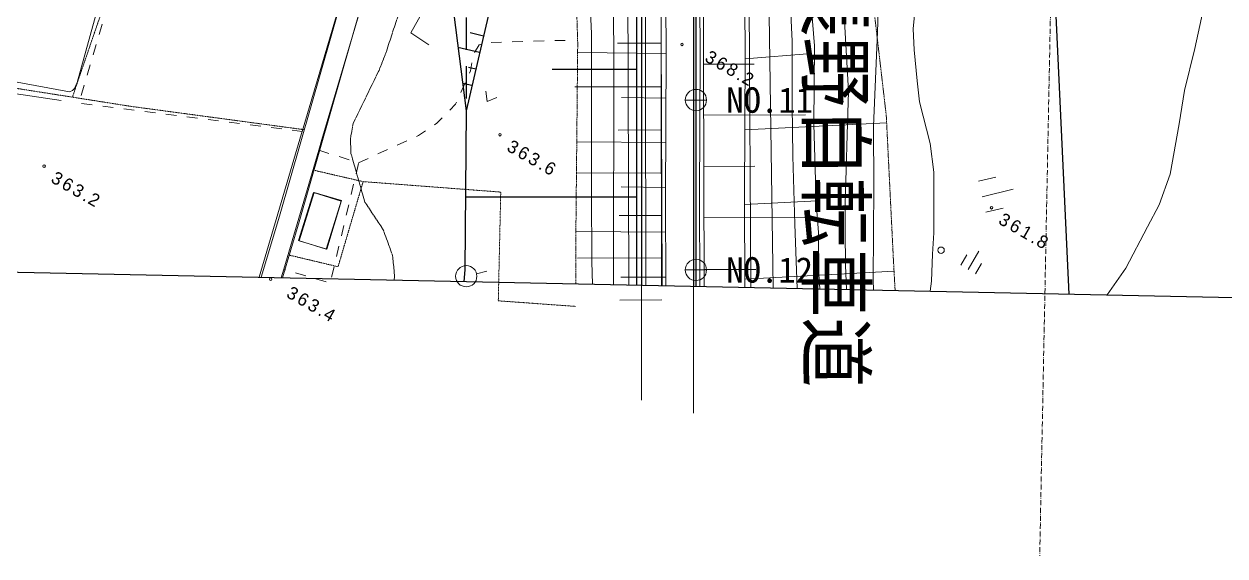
# Model space of a CAD drawing. Header units: millimetres. Extents: x 432273 to 1139245, y 170116 to 705940.
# Drawn here: x 685394 to 826769, y 170116 to 232756 of the extents above; entities that cross this region are included whole.
import ezdxf

# ---------------------------------------------------------------- set-up
doc = ezdxf.new("R2010")
doc.units = ezdxf.units.MM
doc.header["$LTSCALE"] = 100
for name, pattern in [('561019', [1, 0.5, -0.5]), ('56301', [0.5, 0.25, -0.25]), ('56302', [2, 1.5, -0.5]), ('57103', [5.5, 5, -0.5]), ('DASHED', [19.05, 12.7, -6.35]), ('SXF_一点短鎖線', [9.25, 6, -1.5, 0.25, -1.5])]:
    doc.linetypes.add(name, pattern=pattern)
doc.layers.get('Defpoints').update_dxf_attribs({"color": 153})
for name, color, linetype, lineweight in [('D-BGD', 7, 'Continuous', 13), ('D-BMK', 2, 'SXF_一点短鎖線', 13), ('D-BMK-HTXT', 7, 'Continuous', 13), ('D-BYP-STR2', 6, 'Continuous', 25), ('●予備設計_LP横断', 7, 'Continuous', 13)]:
    doc.layers.add(name, color=color, linetype=linetype, lineweight=lineweight)
doc.styles.add('BIGFONT', font='txt', dxfattribs={"height": 0.2, "bigfont": 'BIGFONT'})
doc.styles.add('Style-WORKING', font='WORKING.shx')
doc.styles.add('ＭＳ ゴシック', font='MS Gothic.ttf')
doc.linetypes.add('57106', pattern='A,2.5,[43,dgnlstyle-dm500.shx,S=0.002,R=0,X=0,Y=0],2.5', length=5)

# ---------------------------------------------------------------- blocks, each defined once
blk = doc.blocks.new('M6313')
at = {"layer": '●予備設計_LP横断', "linetype": 'Continuous', "lineweight": 9, "flags": 128}
blk.add_lwpolyline([(-0.75, 0), (0, -1), (0.75, 0)], dxfattribs=at)
blk = doc.blocks.new('M6334')
at = {"layer": '●予備設計_LP横断', "linetype": 'Continuous', "lineweight": 9}
for p, q in [((-1, -1.25), (-1, 0.15)), ((0, -1.25), (0, 1.25)), ((1, -1.25), (1, 0.15))]:
    blk.add_line(p, q, dxfattribs=at)
blk = doc.blocks.new('M7312')
at = {"layer": '●予備設計_LP横断', "linetype": 'Continuous', "lineweight": 20}
blk.add_circle((0, 0), 0.15, dxfattribs=at)
blk = doc.blocks.new('21311212131313131')
at = {"layer": 'D-BGD', "linetype": 'Continuous'}
for p, q in [((2819761.3366, -1189195.6815), (2818799.9082, -1185570.7355)), ((2821574.6868, -1188715.4475), (2821036.2835, -1186685.5671)), ((2817949.3438, -1189675.5186), (2817411.8177, -1187646.1184)), ((2830054.4014, -1216936.1564), (2828720.7719, -1199389.6415)), ((2812460.9389, -1217291.3826), (2811288.481, -1200624.029)), ((2821258.1443, -1217137.5246), (2820631.1483, -1208560.3024)), ((2804107.8794, -1217433.6195), (2803311.5633, -1209637.3638)), ((2822927.0682, -1221893.3027), (2822648.6716, -1209781.8957)), ((2810841.9762, -1222186.1051), (2810559.4185, -1210186.4241)), ((2829009.5028, -1221757.3376), (2828864.766, -1215670.1012)), ((2804840.1508, -1222320.5972), (2804708.7962, -1216354.6905)), ((2816870.9486, -1222043.6736), (2816728.5172, -1216014.7011)), ((2803672.7019, -1226741.9534), (2803788.5806, -1237163.8764)), ((2808913.9697, -1226652.7507), (2808972.0809, -1231879.1735)), ((2814155.2374, -1226563.5479), (2814271.8038, -1237047.3162)), ((2817728.4835, -1227016.2717), (2817967.7473, -1237054.1869)), ((2819438.938, -1226473.6229), (2819497.2281, -1231725.3059)), ((2822749.426, -1226903.4265), (2822859.1336, -1231888.4503)), ((2824722.1771, -1226360.5449), (2824839.6941, -1236929.8145)), ((2827730.48, -1226780.1454), (2827969.9351, -1236692.7611)), ((2830021.1693, -1226239.4542), (2830103.6585, -1231531.4488)), ((2832684.3869, -1226664.8036), (2832805.3628, -1231587.5937)), ((2802472.4888, -1227374.4644), (2802577.2032, -1232493.5592)), ((2807596.3856, -1227260.9783), (2807835.4581, -1237424.193)), ((2812680.3939, -1227137.0562), (2812796.3766, -1232193.9175)), ((2802431.3455, -1239894.6429, 364200.9803), (2802369.9622, -1238646.8985, 364144.9803)), ((2802555.0724, -1242388.3772, 364312.9803), (2802493.2089, -1241141.51, 364256.9803)), ((2802679.1963, -1244883.4689, 364423.9803), (2802617.813, -1243635.7246, 364367.9803)), ((2802803.8004, -1247377.6835, 364535.9803), (2802741.0597, -1246130.3361, 364479.9803)), ((2830058.597, -1248514.9117), (2829738.4132, -1247306.7565)), ((2808751.5583, -1250821.8142, 364503.9803), (2807603.7876, -1250325.7262, 364515.9803)), ((2815126.6516, -1258160.5475, 364455.9803), (2814587.3511, -1257031.9463, 364457.9803)), ((2816203.9785, -1260415.9125, 364452.9803), (2815665.5552, -1259287.7914, 364454.9803)), ((2817282.1826, -1262671.7576, 364449.9803), (2816743.7592, -1261543.6366, 364451.9803)), ((2816606.4119, -1264991.166, 364474.9803), (2816955.8922, -1263790.4977, 364461.9803)), ((2817364.7574, -1262689.6013, 364448.9803), (2818586.6307, -1262950.3665, 364435.9803)), ((2819808.901, -1263212.4891, 364422.9803), (2821031.6514, -1263473.7346, 364410.9803)), ((2822253.0445, -1263735.377, 364397.9803), (2823475.7949, -1263996.6225, 364384.9803)), ((2824698.0652, -1264258.7451, 364371.9803), (2825920.8156, -1264519.9905, 364358.9803)), ((2827142.2087, -1264781.633, 364345.9803), (2828364.9592, -1265042.8784, 364332.9803)), ((2829587.2294, -1265305.001, 364320.9803), (2830809.1027, -1265565.7663, 364307.9803)), ((2815907.0545, -1267391.1453, 364499.9803), (2816256.5347, -1266190.477, 364486.9803)), ((2831403.6549, -1266208.177, 364316.9803), (2831069.7331, -1267411.6624, 364359.9803)), ((2813760.3286, -1269396.6545, 364489.9803), (2813632.2705, -1270576.0327, 364096.9803)), ((2830736.6884, -1268615.628, 364401.9803), (2830402.7666, -1269819.1133, 364444.9803)), ((2813500.7935, -1271799.1409, 363972.9803), (2813368.5676, -1273042.3598, 363976.9803)), ((2830066.2133, -1271021.1581, 364511.9803), (2830009.0006, -1271223.5457, 364529.9803)), ((2813235.9447, -1274284.2213, 363980.9803), (2813103.7188, -1275527.4402, 363984.9803)), ((2812971.4929, -1276770.659, 363988.9803), (2812839.267, -1278013.8779, 363992.9803)), ((2812707.0411, -1279257.0968, 363996.9803), (2812574.4182, -1280498.9583, 364000.9803)), ((2812442.1923, -1281742.1771, 364004.9803), (2812309.9664, -1282985.396, 364008.9803)), ((2812177.7404, -1284228.6148, 364012.9803), (2812045.5145, -1285471.8337, 364016.9803)), ((2811912.4114, -1286714.5724, 364020.9803), (2811780.6657, -1287956.9141, 364024.9803)), ((2811648.4398, -1289200.1329, 364028.9803), (2811516.2139, -1290443.3518, 364032.9803)), ((2811383.988, -1291686.5707, 364036.9803), (2811250.8849, -1292929.3093, 364040.9803)), ((2802805.972, -1293521.9246, 364129.9803), (2801599.0421, -1293196.3774, 364141.9803)), ((2805219.3517, -1294173.8961, 364105.9803), (2804012.4218, -1293848.3489, 364117.9803)), ((2807632.7314, -1294825.8676, 364082.9803), (2806425.8015, -1294500.3204, 364093.9803)), ((2811118.659, -1294172.5282, 364044.9803), (2810986.9133, -1295414.8699, 364048.9803)), ((2810046.1111, -1295477.8391, 364058.9803), (2808839.6613, -1295151.4148, 364070.9803)), ((2809740.0356, -1305258.2567, 364083.9803), (2810687.0736, -1297818.0928, 364056.9803))]:
    blk.add_line(p, q, dxfattribs=at)
at = {"layer": 'D-BGD', "linetype": '56302'}
blk.add_line((2785967.7726, -1288754.7761), (2810265.5932, -1296518.0028), dxfattribs=at)
at = {"layer": 'D-BGD', "linetype": '57106', "elevation": 361999.9804}
for points in [[(2831012.6992, -1195094.9683), (2829814.7319, -1194969.474), (2826638.3798, -1194892.7964), (2824129.9948, -1194785.0555), (2816968.6532, -1194955.1277), (2813623.5376, -1195432.4643), (2808744.7798, -1196822.467), (2806278.117, -1197144.56), (2802633.1913, -1197548.9726), (2800158.1978, -1197734.2607), (2796988.9836, -1197477.9444)], [(2790871.6374, -1162406.3738), (2801771.963, -1164521.4289), (2806757.9548, -1165659.4531), (2810692.2851, -1166184.1374), (2816630.398, -1167111.4837), (2820268.9759, -1168355.5118), (2822905.3761, -1169664.251), (2827797.4109, -1172123.4459), (2831012.6992, -1174229.6978)]]:
    blk.add_lwpolyline(points, dxfattribs=at)
at = {"layer": 'D-BGD', "linetype": 'Continuous', "flags": 128}
for points, elevation in [([(2790034.1905, -1201775.164), (2800591.3807, -1201928.4743), (2811699.5051, -1202177.0395), (2818823.9226, -1201989.0338), (2829808.0896, -1201828.8687), (2831012.6992, -1201774.8935)], 362999.9804), ([(2831012.6992, -1204938.7228), (2828153.9517, -1205135.7737), (2824190.6406, -1205245.0461), (2820964.0607, -1205291.3569), (2812818.5628, -1205222.4953), (2807687.6478, -1205175.954), (2796611.7996, -1206055.4553)], 363999.9803), ([(2831012.6992, -1208096.9872), (2829268.8608, -1208232.5401), (2824353.0689, -1208369.8875), (2820894.5811, -1208719.0378), (2811618.2284, -1209201.9234), (2802418.3399, -1209313.9746), (2794195.7215, -1210150.2663), (2791995.2027, -1210379.7885), (2790934.4099, -1210624.4587), (2789653.2339, -1211150.9165), (2787848.5616, -1212010.9738), (2785383.5297, -1214139.7804), (2784177.85, -1215138.5022), (2782902.4315, -1215918.9203), (2781457.7654, -1216629.4867), (2779575.2035, -1217225.7369), (2771288.9166, -1217945.0912), (2756982.7101, -1218732.0303), (2738339.6576, -1218759.1124), (2722686.1013, -1219662.3507), (2715487.8433, -1220018.5604), (2707695.9053, -1219997.3258), (2687828.4859, -1220299.2356), (2683233.4191, -1220140.184)], 364999.9803), ([(2794761.0499, -1212526.6377), (2797887.2478, -1212207.6266), (2801909.9295, -1211946.1698), (2809394.3351, -1211777.3889), (2815435.895, -1211597.3867), (2823463.5239, -1211190.1686), (2831012.6992, -1210753.902)], 365999.9802), ([(2796175.5204, -1214813.8024), (2831012.6992, -1213556.6494)], 366999.9802), ([(2797589.9908, -1217100.9672), (2831012.6992, -1216211.8194)], 367999.9801), ([(2724951.051, -1229034.1622), (2730973.2626, -1228929.0709), (2771207.2687, -1228140.2186), (2831012.6992, -1226650.8401)], 367999.9801), ([(2679911.1663, -1231935.7969), (2831012.6992, -1228557.661)], 366999.9802), ([(2680907.7549, -1234015.8583), (2691732.7564, -1233455.0496), (2694909.8565, -1233355.4308), (2700086.3639, -1233283.2862), (2729276.9233, -1233008.62), (2731799.9054, -1232964.7465), (2736320.5912, -1232861.9118), (2831012.6992, -1230585.054)], 365999.9802), ([(2683495.1152, -1236028.5159), (2695022.6117, -1235194.4769), (2726735.4051, -1235052.2338), (2762130.1354, -1234100.605), (2804295.9087, -1232896.3446), (2831012.6992, -1232372.8365)], 364999.9803), ([(2831012.6992, -1234847.8146), (2828371.7792, -1234963.28), (2820208.6759, -1235186.8907), (2813357.7401, -1235337.6442), (2801498.5774, -1235584.263), (2790574.1312, -1236303.8192), (2781034.1559, -1236691.4098), (2776259.4142, -1236862.6518), (2772118.4167, -1236888.3325), (2768236.789, -1236763.012), (2760626.9672, -1236694.4097), (2749972.4013, -1236860.5848), (2731143.2162, -1237631.6795), (2720350.4038, -1237652.631), (2711610.6789, -1237773.7647), (2697334.1945, -1237702.5654), (2685298.6865, -1238346.2828), (2684521.4997, -1238822.5921), (2677097.3582, -1241494.8269), (2662136.5812, -1242686.1153)], 363999.9803)]:
    blk.add_lwpolyline(points, dxfattribs=dict(at, elevation=elevation))
at = {"layer": 'D-BGD', "linetype": '561019', "flags": 128}
for points in [[(2441034.3739, -1231115.2852), (2441014.949, -1230194.9008), (2441009.8382, -1229935.5942), (2440973.7998, -1228187.5674), (2440932.6506, -1226180.234), (2440890.6243, -1224172.4204), (2440849.475, -1222165.087), (2440838.0365, -1221607.0466), (2465396.9227, -1220738.3151), (2502568.1938, -1220258.7543), (2502893.2618, -1220254.3025), (2505968.9706, -1220281.5844), (2533646.6748, -1220529.6704), (2555247.3327, -1219423.2209), (2574682.3776, -1218318.0141), (2575877.9982, -1218262.2975), (2607350.0318, -1216798.0533), (2630746.0107, -1217401.774), (2633752.1022, -1217183.4579), (2635812.956, -1216221.9558), (2646480.1569, -1210237.1016), (2669388.8157, -1210323.2366), (2671678.4637, -1210836.7904), (2674039.248, -1211855.5625), (2682867.6468, -1216539.2122), (2684403.4154, -1216795.1095), (2705862.1412, -1215918.7715), (2722323.8586, -1215317.7261), (2764230.8114, -1214009.3989), (2772988.6009, -1213295.0741), (2774605.8721, -1213068.8912), (2777265.5539, -1211517.479), (2787744.4804, -1204699.9318), (2789344.3566, -1203582.9766), (2800889.1227, -1201996.8461), (2810456.4508, -1200682.5578), (2827286.2582, -1199498.6722), (2831012.6992, -1199215.4427)], [(2831012.6992, -1236807.669), (2825017.3697, -1236927.839), (2802688.3304, -1237176.1098), (2786559.0646, -1238007.0333), (2774996.6959, -1238263.3631), (2763337.7913, -1237975.489), (2742248.3589, -1238212.6437), (2727059.991, -1238917.9482), (2710059.59, -1238770.363), (2696268.7816, -1239405.0955), (2688078.3427, -1239185.0873), (2684602.2686, -1238768.7647), (2682567.5174, -1238524.7153), (2678989.8195, -1236871.6804), (2677296.415, -1236101.9729), (2675530.4364, -1235298.2358), (2672942.0956, -1234189.0919), (2671076.1912, -1233388.7937), (2668479.6489, -1232319.6215), (2666402.7326, -1231465.3696), (2665181.1578, -1230800.0541), (2665261.2657, -1230499.6166), (2665309.5852, -1230319.7215)]]:
    blk.add_lwpolyline(points, dxfattribs=at)
at = {"layer": 'D-BGD', "linetype": 'Continuous', "flags": 128}
for points in [[(2831012.6992, -1216914.2186), (2820566.1395, -1217153.3663), (2803348.3847, -1217446.5523), (2792758.992, -1217737.3287), (2791498.4116, -1217999.172), (2790206.3768, -1218528.8055), (2786048.1145, -1223223.7522), (2772080.7637, -1223443.7682), (2753900.8678, -1223976.3481), (2739722.9424, -1224431.0794), (2724478.1834, -1224643.7979), (2704880.496, -1225273.4951), (2691570.549, -1225637.9312), (2680590.0773, -1225939.2039)], [(2680590.0773, -1225939.2039), (2691570.549, -1225637.9312), (2704880.496, -1225273.4951), (2724478.1834, -1224643.7979), (2739722.9424, -1224431.0794), (2753900.8678, -1223976.3481), (2772080.7637, -1223443.7682), (2786048.1145, -1223223.7522), (2803466.5521, -1222745.1576), (2820671.7769, -1222451.9525), (2831012.6992, -1222215.5706)], [(2665309.5852, -1230319.7215), (2665602.928, -1230289.9219), (2667515.4703, -1230234.5018), (2668733.1673, -1230198.8509), (2680699.3755, -1229937.8703), (2691684.3163, -1229636.7641), (2704999.2125, -1229271.6172), (2724570.0025, -1228643.1559), (2739814.7614, -1228430.4374), (2754023.1762, -1227974.1565), (2772170.3482, -1227443.043), (2786134.1071, -1227223.3408), (2803555.2595, -1226743.9522), (2820751.066, -1226451.2914), (2831012.6992, -1226216.7961)], [(2831012.6992, -1226216.7961), (2820751.066, -1226451.2914), (2803555.2595, -1226743.9522), (2786134.1071, -1227223.3408), (2772170.3482, -1227443.043), (2754023.1762, -1227974.1565), (2739814.7614, -1228430.4374), (2724570.0025, -1228643.1559), (2704999.2125, -1229271.6172), (2691684.3163, -1229636.7641), (2680699.3755, -1229937.8703)], [(2739073.986, -1246614.3747), (2765490.0424, -1253677.8001), (2794223.2286, -1261550.2733), (2824387.3906, -1269524.3731), (2831012.6992, -1271363.6249)], [(2831012.6992, -1273854.1056), (2823760.0686, -1271840.6631), (2793599.8954, -1263867.6069), (2764863.1173, -1255995.4475), (2738453.2844, -1248933.149)]]:
    blk.add_lwpolyline(points, dxfattribs=at)
at = {"layer": 'D-BGD', "linetype": '56301', "flags": 128}
for points in [[(2819496.0808, -1262095.0079), (2820391.6454, -1245871.171), (2833199.8845, -1245892.1636), (2833665.9528, -1236754.5308)], [(2818281.5309, -1267910.096), (2819496.0808, -1262095.0079), (2829577.0143, -1264834.2733), (2828330.0286, -1270619.0644)], [(2833625.1133, -1343738.4534), (2828391.8743, -1343122.8789), (2828404.9074, -1342688.8189), (2828683.5315, -1333429.1915), (2808301.3816, -1326859.897), (2806231.3622, -1326192.9669), (2811211.7378, -1289558.446), (2813527.9244, -1269136.0433)]]:
    blk.add_lwpolyline(points, dxfattribs=at)
at = {"layer": 'D-BGD', "linetype": 'Continuous', "elevation": 363999.9803}
blk.add_lwpolyline([(2784386.6145, -1303956.8917), (2786123.8283, -1291558.0582), (2786359.1224, -1291128.2482), (2786717.2193, -1290765.665), (2787389.4306, -1290620.6413), (2808508.9899, -1296003.2677), (2809253.9378, -1296308.4765), (2809478.6715, -1296522.7072), (2809627.4067, -1296854.9388), (2807171.5789, -1312086.6847)], dxfattribs=at)
at = {"layer": 'D-BGD', "linetype": 'Continuous', "extrusion": (0.010863, 0.003726, 0.999934), "elevation": 390334.4609}
blk.add_lwpolyline([(2799913.3826, -1250757.4983), (2798999.5309, -1250240.1357), (2798934.5405, -1250050.649)], dxfattribs=at)
at = {"layer": 'D-BGD', "linetype": 'Continuous', "extrusion": (0.009372, -0.006408, 0.999936), "elevation": 398814.4923}
blk.add_lwpolyline([(2802916.8272, -1247300.8058), (2802669.7254, -1247194.0413), (2801699.3355, -1247052.7318)], dxfattribs=at)
at = {"layer": 'D-BGD', "linetype": 'Continuous', "extrusion": (0.018916, 0.015772, 0.999697), "elevation": 397799.5529}
blk.add_lwpolyline([(-2761709.0344, -1347687.0375), (-2760736.0387, -1347565.2289), (-2760494.8797, -1347443.4202)], dxfattribs=at)
at = {"layer": 'D-BGD', "linetype": 'Continuous', "extrusion": (-0.017454, -0.023493, 0.999572), "elevation": 344685.2287}
blk.add_lwpolyline([(3005487.7114, 681284.0284), (3005171.5974, 681386.5315), (3004259.8123, 681489.0347)], dxfattribs=at)
at = {"layer": 'D-BGD', "linetype": 'Continuous'}
blk.add_lwpolyline([(2799606.8957, -1255639.3955), (2801867.9474, -1256848.6785), (2803230.5676, -1254676.1294)], dxfattribs=at)
at = {"layer": 'D-BGD', "linetype": 'Continuous', "extrusion": (0.042308, 0.020203, 0.9989), "elevation": 457741.5996}
blk.add_lwpolyline([(-2345946.5387, -1978889.5446), (-2345695.0929, -1978889.5446), (-2344711.0599, -1978718.9107)], dxfattribs=at)
at = {"layer": 'D-BGD', "linetype": '57103', "elevation": 363499.9804, "flags": 128}
blk.add_lwpolyline([(2791645.0933, -1257259.169), (2797851.6851, -1257766.8916), (2804330.257, -1259743.6706), (2806356.3293, -1260497.1262), (2812685.3415, -1263413.505), (2814488.1896, -1263695.9076), (2816230.3384, -1263589.3891), (2821900.3952, -1261836.8262), (2825114.0348, -1259602.5381), (2828120.9145, -1258449.822), (2830550.5126, -1258149.6197), (2831012.6992, -1258193.7371)], dxfattribs=at)
at = {"layer": 'D-BGD', "linetype": 'Continuous'}
blk.add_lwpolyline([(2826589.3452, -1269556.7057), (2820887.1519, -1267894.3616), (2821841.0599, -1264631.639), (2827543.2532, -1266293.9832)], close=True, dxfattribs=at)
for points in [[(2831012.6992, -1221709.8138, 368860.0125), (2804678.9325, -1222323.5434, 368789.9801), (2779911.8946, -1222833.2166, 368699.9801), (2755044.8486, -1223504.7489, 368689.9801), (2730306.4309, -1224087.0918, 368529.9801), (2705243.9123, -1224720.0174, 368449.9801), (2687287.7372, -1225241.6858, 368379.9801), (2679492.4714, -1225466.0178, 368449.9801), (2669693.3416, -1220375.218, 368459.9801), (2668998.5268, -1220165.8562, 368489.9801), (2668184.6876, -1220028.1406, 368459.9801), (2659904.294, -1220180.702, 368409.9801)], [(2679492.4714, -1225466.0178, 368449.9801), (2687287.7372, -1225241.6858, 368379.9801), (2705243.9123, -1224720.0174, 368449.9801), (2730306.4309, -1224087.0918, 368529.9801), (2755044.8486, -1223504.7489, 368689.9801), (2779911.8946, -1222833.2166, 368699.9801), (2804678.9325, -1222323.5434, 368789.9801), (2831012.6992, -1221709.8138, 368860.0125)], [(2665492.2552, -1230798.2146, 368259.9801), (2667458.1821, -1230643.1949, 368309.9801), (2677468.7589, -1230537.17, 368449.9801), (2687437.3332, -1230237.1456, 368379.9801), (2705379.9349, -1229719.4469, 368449.9801), (2730420.1082, -1229085.6891, 368529.9801), (2755172.0995, -1228499.3765, 368689.9801), (2780034.3436, -1227836.6158, 368699.9801), (2804792.6099, -1227322.1406, 368789.9801), (2831012.6992, -1226706.6955, 368859.7305)], [(2677468.7589, -1230537.17, 368449.9801), (2687437.3332, -1230237.1456, 368379.9801), (2705379.9349, -1229719.4469, 368449.9801), (2730420.1082, -1229085.6891, 368529.9801), (2755172.0995, -1228499.3765, 368689.9801), (2780034.3436, -1227836.6158, 368699.9801), (2804792.6099, -1227322.1406, 368789.9801), (2831012.6992, -1226706.6955, 368859.7305)], [(2739716.4523, -1246715.2763, 364399.9803), (2756063.4201, -1251069.8614, 364619.9803), (2789684.0114, -1260252.1165, 364429.9803), (2790747.4261, -1260537.8594, 364419.9803), (2814644.1975, -1267053.2222, 364489.9803), (2815907.0545, -1267391.1453, 364499.9803), (2830009.0006, -1271223.5457, 364529.9803), (2831012.6992, -1271495.9333, 364532.6733)], [(2739080.6858, -1249126.1268, 364399.9803), (2755378.9935, -1253465.474, 364619.9803), (2790089.3145, -1262947.8777, 364419.9803), (2813760.3286, -1269396.6545, 364489.9803), (2813986.0858, -1269463.2405, 364489.9803), (2831012.6992, -1274084.0958, 364538.5878)]]:
    blk.add_polyline3d(points, dxfattribs=at)
for centre, radius in [((2826153.3745, -1193904.5021, 363269.9804), 375), ((2830379.3233, -1249723.6816), 1249.9499)]:
    blk.add_circle(centre, radius, dxfattribs=at)
blk.add_3dface([(2826628.4455, -1269456.1265), (2820879.9615, -1267847.1038), (2821786.9063, -1264607.6935), (2827534.5131, -1266216.2361)], dxfattribs=at)
at = {"layer": 'D-BMK', "linetype": 'SXF_一点短鎖線', "flags": 128}
blk.add_lwpolyline([(2358657.0594, -1232509.0485), (2831012.6992, -1222672.879)], dxfattribs=at)
at = {"layer": 'D-BMK-HTXT', "color": 7, "linetype": 'Continuous', "lineweight": 13}
for p, q in [((2829101.1116, -1223962.9563, 329092.9815), (2829049.0637, -1221463.4981, -329092.9815)), ((2809105.4464, -1224379.339, 329092.9815), (2809053.3986, -1221879.8809, -329092.9815))]:
    blk.add_line(p, q, dxfattribs=at)
for centre in [(2829075.0877, -1222713.2272, 0), (2809079.4225, -1223129.61, 0)]:
    blk.add_circle(centre, 1250, dxfattribs=at)
at = {"layer": 'D-BYP-STR2'}
for p, q in [((2821019.9853, -1250027.7094), (2820600.6699, -1229891.213)), ((2805810.3761, -1240117.9537), (2805603.921, -1230203.5001)), ((2724001.515, -1231901.9363), (2810893.6449, -1250147.9574)), ((2799611.7108, -1251837.5487), (2810893.6449, -1250147.9574))]:
    blk.add_line(p, q, dxfattribs=at)
at = {"layer": 'D-BYP-STR2', "lineweight": 25}
for p, q in [((2802059.0626, -1248292.83), (2801728.0408, -1249869.2389)), ((2804016.3756, -1248703.8358), (2803479.9914, -1251258.232)), ((2805973.6886, -1249114.8417), (2805796.8808, -1249956.8448)), ((2807931.0016, -1249525.8475), (2807699.9339, -1250626.2501))]:
    blk.add_line(p, q, dxfattribs=at)
at = {"layer": 'D-BYP-STR2', "linetype": 'DASHED', "lineweight": 25, "ltscale": 3}
blk.add_line((2799924.0753, -1250349.9908), (2810893.6449, -1250147.9574), dxfattribs=at)
at = {"layer": 'D-BYP-STR2', "flags": 128}
for points in [[(2582128.6229, -1227855.5544), (2831012.6992, -1222672.879)], [(2665461.4269, -1233121.7787), (2831012.6992, -1229674.3966)], [(2810893.6449, -1250147.9574), (2829641.743, -1249925.3279), (2831012.6992, -1249981.981)]]:
    blk.add_lwpolyline(points, dxfattribs=at)
at = {"layer": 'D-BYP-STR2', "ltscale": 1500, "flags": 128}
for points in [[(2559995.2108, -1229183.8133), (2581672.1455, -1231096.6869, 0.02634359), (2582724.6241, -1231130.2244), (2588239.7219, -1231015.3802, 0.0353635146), (2589646.5834, -1230886.2662), (2609257.3932, -1227676.8846, -0.0353635146), (2610664.2548, -1227547.7705), (2831012.6992, -1222959.3246)], [(2560059.7407, -1232282.7014), (2581062.4067, -1237171.8848, 0.02634359), (2582851.6204, -1237228.8984), (2588366.7181, -1237114.0543, 0.0353635146), (2590758.3827, -1236894.5604), (2609390.7898, -1233845.298, -0.0353635146), (2611782.4544, -1233625.8042), (2831012.6992, -1229060.6432)]]:
    blk.add_lwpolyline(points, format="xyb", dxfattribs=at)
at = {"layer": 'Defpoints'}
blk.add_lwpolyline([(2358657.0594, -1541785.2211), (2831012.6992, -1541785.2211), (2831012.6992, -987785.2211), (2358657.0594, -987785.2211)], close=True, dxfattribs=at)
at = {"layer": 'Defpoints', "linetype": 'Continuous', "flags": 128}
blk.add_lwpolyline([(2358657.0594, -1194799.6502), (2527728.8742, -1199242.0985), (2831012.6992, -1178777.6202)], dxfattribs=at)
at = {"layer": 'D-BGD', "linetype": 'Continuous', "lineweight": 20, "xscale": 1000, "yscale": 1000, "zscale": 1000, "rotation": 61.30205960440028}
for p in [(2821029.7101, -1188063.695, 361822.9804), (2802561.1885, -1224896.6969, 368180.9801), (2813643.2994, -1246103.1669, 363616.9803), (2831201.519, -1272729.1234, 363425.9804), (2818463.7525, -1299678.9762, 363197.9804)]:
    blk.add_blockref('M7312', p, dxfattribs=at)
at = {"layer": 'D-BGD', "linetype": 'Continuous', "lineweight": 9, "xscale": 1000, "yscale": 1000, "zscale": 1000, "rotation": 61.30205960440028}
for name, p in [('M6334', (2827255.6407, -1190070.8945)), ('M6313', (2808891.7666, -1247225.366))]:
    blk.add_blockref(name, p, dxfattribs=at)
at = {"layer": 'D-BGD', "linetype": 'Continuous', "style": 'BIGFONT'}
blk.add_text('県道上田千曲長野自転車道', height=7499.999595, rotation=1.302059568, dxfattribs=at).set_placement((2743670.2492, -1212170.4972))
at = {"layer": 'D-BGD', "linetype": 'Continuous', "char_height": 1499.999919, "attachment_point": 7, "rotation": 61.302059604, "line_spacing_factor": 0.722892, "style": 'Style-WORKING'}
for s, insert in [('\\T1.315;361.8', (2822842.9723, -1187346.2848, 361822.9804)), ('\\T1.284;368.2', (2804432.4726, -1222296.9256, 368180.9801)), ('\\T1.287;363.6', (2815456.5616, -1245385.7567, 363616.9803)), ('\\T1.281;363.4', (2833229.3788, -1270964.8196)), ('\\T1.284;363.2', (2820277.0147, -1298961.566, 363197.9804))]:
    blk.add_mtext(s, dxfattribs=dict(at, insert=insert))
at = {"layer": 'D-BMK-HTXT', "color": 7, "style": 'ＭＳ ゴシック'}
for s, p in [('NO.11', (2810504.5131, -1219516.6704)), ('NO.12', (2830500.1782, -1219100.2877))]:
    blk.add_text(s, height=3000, rotation=91.192934945, dxfattribs=at).set_placement(p)

msp = doc.modelspace()

# ---------------------------------------------------------------- linework, layer by layer
at = {"layer": 'D-BGD', "linetype": 'SXF_一点短鎖線'}
msp.add_line((807104.4, 278429.9, 354000), (804958.1, 170116, 354000), dxfattribs=at)
at = {"layer": 'D-BGD', "color": 6, "ltscale": 1500, "elevation": 354000, "flags": 128}
for points in [[(760518.2, 472957.1), (755192.8, 452060.7, 0.02634359), (755098.6, 450273.1), (755098.6, 444756.8, 0.03536351), (755268.2, 442361.1), (757928.9, 423669.2, -0.03536351), (758098.6, 421273.5), (758098.6, 188470.8)], [(763617.8, 472957.1), (761254, 451324.6, 0.02634359), (761198.6, 450273.1), (761198.6, 444756.8, 0.03536351), (761298.4, 443347.6), (764098.8, 423674.2, -0.03536351), (764198.6, 422264.9), (764198.5, 186939.8)]]:
    msp.add_lwpolyline(points, format="xyb", dxfattribs=at)

# ---------------------------------------------------------------- block references
at = {"layer": 'D-BGD', "linetype": '56301', "rotation": 268.807065034117}
msp.add_blockref('21311212131313131', (2045832.1, 3006806.9, 354000), dxfattribs=at)

doc.saveas('drawing.dxf')
